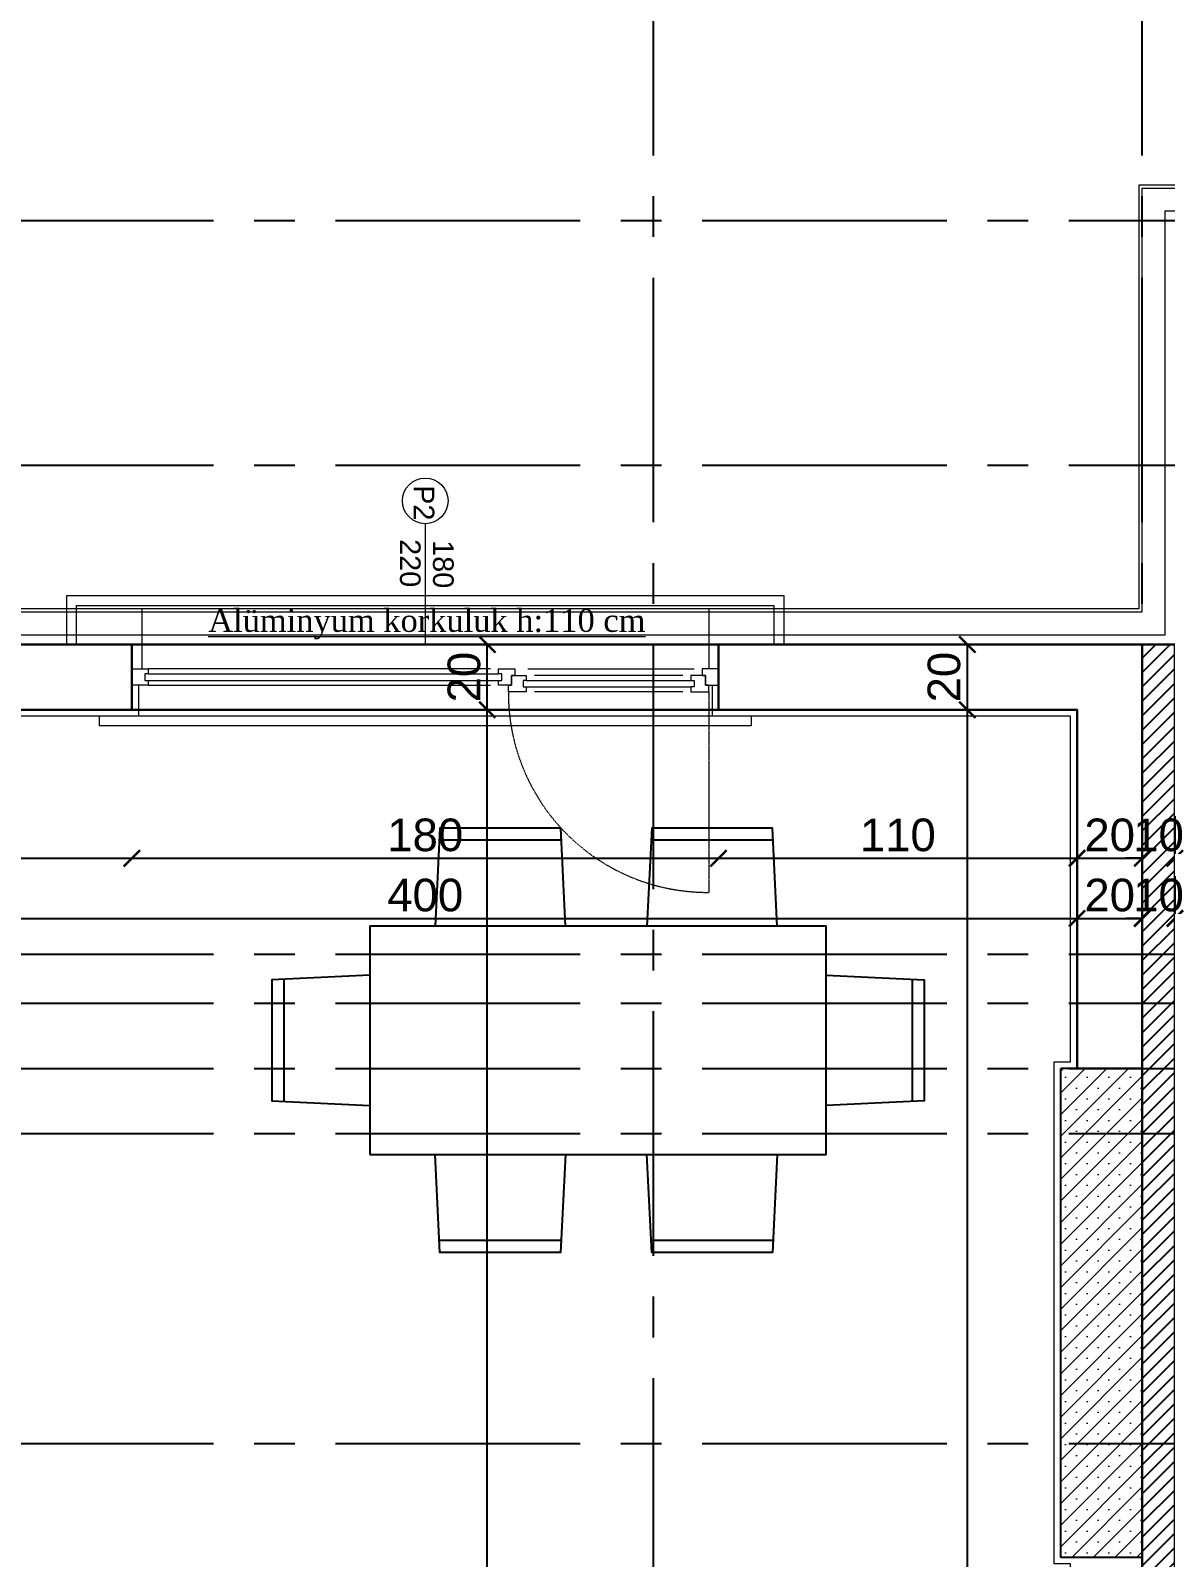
# Model space of a CAD drawing. Header units: millimetres. Extents: x 2778 to 13672, y 1832 to 5175.
# Drawn here: x 11575.1 to 11923.3, y 4410.2 to 4878.5 of the extents above; entities that cross this region are included whole.
import ezdxf

# ---------------------------------------------------------------- set-up
doc = ezdxf.new("R2010")
doc.units = ezdxf.units.MM
for name, pattern in [('CENTER2', [112.5, 75, -12.5, 12.5, -12.5]), ('DASHDOT2', [12.7, 6.35, -3.175, 0, -3.175]), ('DOTX2', [0.5, 0, -0.5])]:
    doc.linetypes.add(name, pattern=pattern)
for name, color, linetype in [('0-HSL-HTC', 7, 'Continuous'), ('697D_L00F00_21.65 KOTU_1+1 B$0$4+1$0$7-DCR-FRN', 8, 'Continuous'), ('697D_L00F00_21.65 KOTU_1+1 B$0$4+1$0$A-FURN', 8, 'Continuous'), ('Panel', 7, 'Continuous')]:
    doc.layers.add(name, color=color, linetype=linetype)
for name, color, linetype, lineweight in [('aks', 251, 'DASHDOT2', 35), ('duvar', 232, 'Continuous', 30), ('görünüş', 201, 'Continuous', 18), ('ince', 37, 'Continuous', 0), ('iz', 1, 'DOTX2', 20), ('pencere', 4, 'Continuous', 18), ('sıva dış', 30, 'Continuous', 9), ('sıva iç', 21, 'Continuous', 0), ('yalıtım', 107, 'Continuous', 0), ('yazı', 11, 'Continuous', 20), ('ÖLÇÜ İÇ', 7, 'Continuous', 9)]:
    doc.layers.add(name, color=color, linetype=linetype, lineweight=lineweight)
doc.styles.get("Standard").update_dxf_attribs({"font": 'arial.ttf'})
doc.styles.add('Times roman', font='times.ttf')
doc.dimstyles.new('zulay iç ölçü', dxfattribs={"dimtxt": 10, "dimasz": 5, "dimexe": 0.18, "dimexo": 0, "dimgap": 2, "dimtad": 3, "dimdec": 0, "dimzin": 0, "dimdsep": 46, "dimtxsty": 'Standard', "dimblk": 'ARCHTICK', "dimcen": 0.09, "dimse1": 1, "dimse2": 1, "dimadec": 0, "dimazin": 0, "dimtfac": 1, "dimtdec": 0, "dimtix": 1, "dimtofl": 0, "dimtmove": 0, "dimatfit": 3, "dimldrblk": 'ARCHTICK', "dimfxl": 1, "dimtolj": 1, "dimtzin": 0, "dimarcsym": 0})

# ---------------------------------------------------------------- blocks, each defined once
blk = doc.blocks.new('IDE242Entity455')
at = {"layer": 'Panel', "linetype": 'Continuous', "lineweight": 5}
h = blk.add_hatch(dxfattribs=at)
h.set_pattern_fill('SACNCR', color=163, scale=50, style=0)
h.set_pattern_definition([(45, (0, 0), (-3.314563, 3.314563), []), (45, (3.3146, 0), (-3.314563, 3.314563), [0, -4.6875])])
h.paths.add_polyline_path([(3235, 1920), (3235, 2070), (3260, 2070), (3260, 1920)])
blk = doc.blocks.new('IDE242Entity456')
at = {"layer": 'Panel', "color": 164, "linetype": 'Continuous', "lineweight": -3}
blk.add_lwpolyline([(3260, 1920), (3235, 1920)], dxfattribs=at)
blk = doc.blocks.new('IDE242Entity457')
at = {"layer": 'Panel', "color": 164, "linetype": 'Continuous', "lineweight": -3}
blk.add_lwpolyline([(3260, 1920), (3260, 2070)], dxfattribs=at)
blk = doc.blocks.new('IDE242Entity458')
at = {"layer": 'Panel', "color": 164, "linetype": 'Continuous', "lineweight": -3}
blk.add_lwpolyline([(3260, 2070), (3235, 2070)], dxfattribs=at)
blk = doc.blocks.new('IDE242Entity459')
at = {"layer": 'Panel', "color": 164, "linetype": 'Continuous', "lineweight": -3}
blk.add_lwpolyline([(3235, 1920), (3235, 2070)], dxfattribs=at)
blk = doc.blocks.new('*U37')
at = {"layer": '697D_L00F00_21.65 KOTU_1+1 B$0$4+1$0$7-DCR-FRN', "linetype": 'Continuous'}
for p, q in [((-0.8147, 0.614), (-1.1853, 0.614)), ((-0.1647, 0.614), (-0.5353, 0.614)), ((-0.8147, -0.614), (-1.1853, -0.614)), ((-0.1647, -0.614), (-0.5353, -0.614))]:
    blk.add_line(p, q, dxfattribs=at)
for points in [[(-0.8, 0.35), (-0.8147, 0.6507), (-1.1853, 0.6507), (-1.2, 0.35)], [(-0.15, 0.35), (-0.1647, 0.6507), (-0.5353, 0.6507), (-0.55, 0.35)], [(-0.8, -0.35), (-0.8147, -0.6507), (-1.1853, -0.6507), (-1.2, -0.35)], [(-0.15, -0.35), (-0.1647, -0.6507), (-0.5353, -0.6507), (-0.55, -0.35)]]:
    blk.add_lwpolyline(points, dxfattribs=at)
blk.add_lwpolyline([(-1.4, -0.35), (0, -0.35), (0, 0.35), (-1.4, 0.35)], close=True, dxfattribs=at)
at = {"layer": '697D_L00F00_21.65 KOTU_1+1 B$0$4+1$0$A-FURN', "linetype": 'Continuous'}
for p, q in [((-1.664, 0.1853), (-1.664, -0.1853)), ((0.264, 0.1853), (0.264, -0.1853))]:
    blk.add_line(p, q, dxfattribs=at)
for points in [[(-1.4, 0.2), (-1.7007, 0.1853), (-1.7007, -0.1853), (-1.4, -0.2)], [(0, 0.2), (0.3007, 0.1853), (0.3007, -0.1853), (0, -0.2)]]:
    blk.add_lwpolyline(points, dxfattribs=at)
blk = doc.blocks.new('WWE')
at = {"layer": 'duvar'}
for p, q in [((1010460.07, -375776.08), (1010460.07, -375756.08)), ((1010640.07, -375776.08), (1010640.07, -375756.08))]:
    blk.add_line(p, q, dxfattribs=at)
at = {"layer": 'görünüş'}
for p, q in [((1010450.07, -375754.08), (1010450.07, -375751.08)), ((1010450.07, -375751.08), (1010650.07, -375751.08)), ((1010650.07, -375754.08), (1010650.07, -375751.08))]:
    blk.add_line(p, q, dxfattribs=at)
at = {"layer": 'ince'}
for p, q in [((1010519.07, -375763.08), (1010468.57, -375763.08)), ((1010471.07, -375761.58), (1010516.57, -375761.58)), ((1010635.07, -375763.58), (1010530.07, -375763.58)), ((1010518.57, -375768.58), (1010467.57, -375768.58)), ((1010519.07, -375765.08), (1010468.57, -375765.08)), ((1010471.07, -375766.58), (1010516.57, -375766.58)), ((1010635.07, -375765.08), (1010527.57, -375765.08)), ((1010635.07, -375767.08), (1010527.57, -375767.08)), ((1010530.07, -375768.58), (1010635.07, -375768.58))]:
    blk.add_line(p, q, dxfattribs=at)
at = {"layer": 'iz', "ltscale": 0.1}
for p, q in [((1010463.09, -375761.55), (1010463.09, -375700.05)), ((1010640.07, -375756.08), (1010460.07, -375756.08)), ((1010460.07, -375776.08), (1010640.07, -375776.08))]:
    blk.add_line(p, q, dxfattribs=at)
blk.add_arc((1010463.44, -375761.18), 61.13, 359.6315, 90.3229, dxfattribs=at)
at = {"layer": 'pencere'}
for p, q in [((1010464.07, -375763.58), (1010460.07, -375763.58)), ((1010468.57, -375761.58), (1010463.07, -375761.58)), ((1010463.07, -375761.58), (1010463.07, -375763.58)), ((1010463.07, -375763.58), (1010464.07, -375763.58)), ((1010464.07, -375766.58), (1010464.07, -375763.58)), ((1010464.07, -375763.58), (1010464.07, -375766.58)), ((1010467.57, -375765.08), (1010467.57, -375763.08)), ((1010467.57, -375763.08), (1010468.57, -375763.08)), ((1010468.57, -375763.08), (1010468.57, -375761.58)), ((1010519.07, -375763.08), (1010519.07, -375761.58)), ((1010519.07, -375761.58), (1010524.57, -375761.58)), ((1010520.07, -375763.08), (1010519.07, -375763.08)), ((1010520.07, -375765.08), (1010520.07, -375763.08)), ((1010523.57, -375766.58), (1010523.57, -375763.58)), ((1010523.57, -375763.58), (1010527.57, -375763.58)), ((1010524.57, -375763.58), (1010523.57, -375763.58)), ((1010523.57, -375763.58), (1010523.57, -375766.58)), ((1010524.57, -375761.58), (1010524.57, -375763.58)), ((1010527.57, -375763.58), (1010527.57, -375765.08)), ((1010635.07, -375765.08), (1010635.07, -375763.58)), ((1010635.07, -375763.58), (1010635.07, -375763.58)), ((1010635.07, -375763.58), (1010640.07, -375763.58)), ((1010460.07, -375768.58), (1010465.07, -375768.58)), ((1010465.07, -375766.58), (1010464.07, -375766.58)), ((1010464.07, -375766.58), (1010468.57, -375766.58)), ((1010465.07, -375768.58), (1010465.07, -375766.58)), ((1010468.57, -375765.08), (1010467.57, -375765.08)), ((1010468.57, -375766.58), (1010468.57, -375765.08)), ((1010519.07, -375766.58), (1010519.07, -375765.08)), ((1010519.07, -375765.08), (1010520.07, -375765.08)), ((1010523.57, -375766.58), (1010519.07, -375766.58)), ((1010522.57, -375768.58), (1010522.57, -375766.58)), ((1010522.57, -375766.58), (1010523.57, -375766.58)), ((1010527.57, -375768.58), (1010522.57, -375768.58)), ((1010527.57, -375765.08), (1010526.57, -375765.08)), ((1010526.57, -375765.08), (1010526.57, -375767.08)), ((1010526.57, -375767.08), (1010527.57, -375767.08)), ((1010527.57, -375767.08), (1010527.57, -375768.58)), ((1010636.07, -375765.08), (1010635.07, -375765.08)), ((1010635.07, -375768.58), (1010635.07, -375767.08)), ((1010635.07, -375767.08), (1010636.07, -375767.08)), ((1010640.07, -375768.58), (1010635.07, -375768.58)), ((1010635.07, -375768.58), (1010635.07, -375768.58)), ((1010636.07, -375767.08), (1010636.07, -375765.08))]:
    blk.add_line(p, q, dxfattribs=at)
at = {"layer": 'sıva dış'}
for p, q in [((1010463.07, -375787.08), (1010463.07, -375768.58)), ((1010637.07, -375787.08), (1010637.07, -375768.58))]:
    blk.add_line(p, q, dxfattribs=at)
at = {"layer": 'sıva iç'}
for p, q in [((1010462.07, -375763.58), (1010462.07, -375754.08)), ((1010638.07, -375763.58), (1010638.07, -375754.08))]:
    blk.add_line(p, q, dxfattribs=at)
at = {"layer": 'sıva iç', "color": 1}
for p, q in [((1010440.07, -375791.08), (1010440.07, -375776.08)), ((1010443.07, -375788.08), (1010443.07, -375776.08)), ((1010450.07, -375776.08), (1010450.07, -375776.08)), ((1010657.07, -375776.08), (1010657.07, -375788.08)), ((1010660.07, -375776.08), (1010660.07, -375791.08)), ((1010462.68, -375791.08), (1010440.07, -375791.08)), ((1010462.68, -375788.08), (1010443.07, -375788.08)), ((1010657.07, -375788.08), (1010462.68, -375788.08)), ((1010660.07, -375791.08), (1010462.68, -375791.08))]:
    blk.add_line(p, q, dxfattribs=at)
at = {"layer": 'yazı'}
blk.add_line((1010550.07, -375813.13), (1010550.07, -375776.08), dxfattribs=at)
blk.add_circle((1010550.07, -375820.13), 7, dxfattribs=at)
at = {"layer": 'yazı', "style": 'Times roman'}
blk.add_text('%%UAlüminyum korkuluk h:110 cm', height=6.9967, rotation=180, dxfattribs=at).set_placement((1010616.65, -375779.95))
at = {"layer": 'yazı'}
for s, p in [('180', (1010547.68, -375808.07)), ('220', (1010557.83, -375808.39)), ('P2', (1010553.61, -375824.95))]:
    blk.add_text(s, height=6.328, rotation=90, dxfattribs=at).set_placement(p)
blk = doc.blocks.new('_ArchTick')
at = {"color": 0, "linetype": 'ByBlock', "const_width": 0.15}
blk.add_lwpolyline([(-0.5, -0.5), (0.5, 0.5)], dxfattribs=at)
blk = doc.blocks.new('*D3502')
at = {"layer": 'Defpoints', "color": 0, "transparency": 16777216}
for p in [(11606.17, 4670.23), (11496.17, 4624.67), (11606.17, 4624.67)]:
    blk.add_point(p, dxfattribs=at)
at = {"layer": 'ÖLÇÜ İÇ', "color": 0, "lineweight": -2, "transparency": 16777216}
blk.add_line((11496.17, 4624.67), (11606.17, 4624.67), dxfattribs=at)
at = {"layer": 'ÖLÇÜ İÇ', "color": 0, "lineweight": -2, "transparency": 16777216, "xscale": 5, "yscale": 5, "zscale": 5, "rotation": 180}
blk.add_blockref('_ArchTick', (11496.17, 4624.67), dxfattribs=at)
at = {"layer": 'ÖLÇÜ İÇ', "color": 0, "lineweight": -2, "transparency": 16777216, "xscale": 5, "yscale": 5, "zscale": 5}
blk.add_blockref('_ArchTick', (11606.17, 4624.67), dxfattribs=at)
at = {"layer": 'ÖLÇÜ İÇ', "color": 0, "transparency": 16777216, "insert": (11551.17, 4631.78), "char_height": 10, "attachment_point": 5}
blk.add_mtext('\\A1;110', dxfattribs=at)
blk = doc.blocks.new('*D3503')
at = {"layer": 'Defpoints', "color": 0, "transparency": 16777216}
for p in [(11606.17, 4670.23), (11786.17, 4670.23), (11786.17, 4624.67)]:
    blk.add_point(p, dxfattribs=at)
at = {"layer": 'ÖLÇÜ İÇ', "color": 0, "lineweight": -2, "transparency": 16777216}
blk.add_line((11606.17, 4624.67), (11786.17, 4624.67), dxfattribs=at)
at = {"layer": 'ÖLÇÜ İÇ', "color": 0, "lineweight": -2, "transparency": 16777216, "xscale": 5, "yscale": 5, "zscale": 5, "rotation": 180}
blk.add_blockref('_ArchTick', (11606.17, 4624.67), dxfattribs=at)
at = {"layer": 'ÖLÇÜ İÇ', "color": 0, "lineweight": -2, "transparency": 16777216, "xscale": 5, "yscale": 5, "zscale": 5}
blk.add_blockref('_ArchTick', (11786.17, 4624.67), dxfattribs=at)
at = {"layer": 'ÖLÇÜ İÇ', "color": 0, "transparency": 16777216, "insert": (11696.17, 4631.78), "char_height": 10, "attachment_point": 5}
blk.add_mtext('\\A1;180', dxfattribs=at)
blk = doc.blocks.new('*D3504')
at = {"layer": 'Defpoints', "color": 0, "transparency": 16777216}
for p in [(11786.17, 4670.23), (11896.17, 4624.67), (11896.17, 4624.67)]:
    blk.add_point(p, dxfattribs=at)
at = {"layer": 'ÖLÇÜ İÇ', "color": 0, "lineweight": -2, "transparency": 16777216}
blk.add_line((11786.17, 4624.67), (11896.17, 4624.67), dxfattribs=at)
at = {"layer": 'ÖLÇÜ İÇ', "color": 0, "lineweight": -2, "transparency": 16777216, "xscale": 5, "yscale": 5, "zscale": 5, "rotation": 180}
blk.add_blockref('_ArchTick', (11786.17, 4624.67), dxfattribs=at)
at = {"layer": 'ÖLÇÜ İÇ', "color": 0, "lineweight": -2, "transparency": 16777216, "xscale": 5, "yscale": 5, "zscale": 5}
blk.add_blockref('_ArchTick', (11896.17, 4624.67), dxfattribs=at)
at = {"layer": 'ÖLÇÜ İÇ', "color": 0, "transparency": 16777216, "insert": (11841.17, 4631.78), "char_height": 10, "attachment_point": 5}
blk.add_mtext('\\A1;110', dxfattribs=at)
blk = doc.blocks.new('*D3505')
at = {"layer": 'Defpoints', "color": 0, "transparency": 16777216}
for p in [(11896.17, 4624.67), (11916.17, 4625.23), (11916.17, 4624.67)]:
    blk.add_point(p, dxfattribs=at)
at = {"layer": 'ÖLÇÜ İÇ', "color": 0, "lineweight": -2, "transparency": 16777216}
blk.add_line((11896.17, 4624.67), (11916.17, 4624.67), dxfattribs=at)
at = {"layer": 'ÖLÇÜ İÇ', "color": 0, "lineweight": -2, "transparency": 16777216, "xscale": 5, "yscale": 5, "zscale": 5, "rotation": 180}
blk.add_blockref('_ArchTick', (11896.17, 4624.67), dxfattribs=at)
at = {"layer": 'ÖLÇÜ İÇ', "color": 0, "lineweight": -2, "transparency": 16777216, "xscale": 5, "yscale": 5, "zscale": 5}
blk.add_blockref('_ArchTick', (11916.17, 4624.67), dxfattribs=at)
at = {"layer": 'ÖLÇÜ İÇ', "color": 0, "transparency": 16777216, "insert": (11906.17, 4631.78), "char_height": 10, "attachment_point": 5}
blk.add_mtext('\\A1;20', dxfattribs=at)
blk = doc.blocks.new('*D3506')
at = {"layer": 'Defpoints', "color": 0, "transparency": 16777216}
for p in [(11916.17, 4625.23), (11926.17, 4624.67), (11926.17, 4624.67)]:
    blk.add_point(p, dxfattribs=at)
at = {"layer": 'ÖLÇÜ İÇ', "color": 0, "lineweight": -2, "transparency": 16777216}
for p, q in [((11916.17, 4624.67), (11911.17, 4624.67)), ((11926.17, 4624.67), (11931.17, 4624.67))]:
    blk.add_line(p, q, dxfattribs=at)
at = {"layer": 'ÖLÇÜ İÇ', "color": 0, "lineweight": -2, "transparency": 16777216, "xscale": 5, "yscale": 5, "zscale": 5}
blk.add_blockref('_ArchTick', (11916.17, 4624.67), dxfattribs=at)
at = {"layer": 'ÖLÇÜ İÇ', "color": 0, "lineweight": -2, "transparency": 16777216, "xscale": 5, "yscale": 5, "zscale": 5, "rotation": 180}
blk.add_blockref('_ArchTick', (11926.17, 4624.67), dxfattribs=at)
at = {"layer": 'ÖLÇÜ İÇ', "color": 0, "transparency": 16777216, "insert": (11921.17, 4631.78), "char_height": 10, "attachment_point": 5}
blk.add_mtext('\\A1;10', dxfattribs=at)
blk = doc.blocks.new('*D3516')
at = {"layer": 'Defpoints', "color": 0, "transparency": 16777216}
for p in [(11496.17, 4608.65), (11896.17, 4606.22), (11896.17, 4606.22)]:
    blk.add_point(p, dxfattribs=at)
at = {"layer": 'ÖLÇÜ İÇ', "color": 0, "lineweight": -2, "transparency": 16777216}
blk.add_line((11496.17, 4606.22), (11896.17, 4606.22), dxfattribs=at)
at = {"layer": 'ÖLÇÜ İÇ', "color": 0, "lineweight": -2, "transparency": 16777216, "xscale": 5, "yscale": 5, "zscale": 5, "rotation": 180}
blk.add_blockref('_ArchTick', (11496.17, 4606.22), dxfattribs=at)
at = {"layer": 'ÖLÇÜ İÇ', "color": 0, "lineweight": -2, "transparency": 16777216, "xscale": 5, "yscale": 5, "zscale": 5}
blk.add_blockref('_ArchTick', (11896.17, 4606.22), dxfattribs=at)
at = {"layer": 'ÖLÇÜ İÇ', "color": 0, "transparency": 16777216, "insert": (11696.17, 4613.33), "char_height": 10, "attachment_point": 5}
blk.add_mtext('\\A1;400', dxfattribs=at)
blk = doc.blocks.new('*D3517')
at = {"layer": 'Defpoints', "color": 0, "transparency": 16777216}
for p in [(11896.17, 4606.22), (11916.17, 4606.22), (11916.17, 4606.22)]:
    blk.add_point(p, dxfattribs=at)
at = {"layer": 'ÖLÇÜ İÇ', "color": 0, "lineweight": -2, "transparency": 16777216}
blk.add_line((11896.17, 4606.22), (11916.17, 4606.22), dxfattribs=at)
at = {"layer": 'ÖLÇÜ İÇ', "color": 0, "lineweight": -2, "transparency": 16777216, "xscale": 5, "yscale": 5, "zscale": 5, "rotation": 180}
blk.add_blockref('_ArchTick', (11896.17, 4606.22), dxfattribs=at)
at = {"layer": 'ÖLÇÜ İÇ', "color": 0, "lineweight": -2, "transparency": 16777216, "xscale": 5, "yscale": 5, "zscale": 5}
blk.add_blockref('_ArchTick', (11916.17, 4606.22), dxfattribs=at)
at = {"layer": 'ÖLÇÜ İÇ', "color": 0, "transparency": 16777216, "insert": (11906.17, 4613.33), "char_height": 10, "attachment_point": 5}
blk.add_mtext('\\A1;20', dxfattribs=at)
blk = doc.blocks.new('*D3518')
at = {"layer": 'Defpoints', "color": 0, "transparency": 16777216}
for p in [(11916.17, 4606.22), (11926.17, 4606.22), (11926.17, 4606.22)]:
    blk.add_point(p, dxfattribs=at)
at = {"layer": 'ÖLÇÜ İÇ', "color": 0, "lineweight": -2, "transparency": 16777216}
for p, q in [((11916.17, 4606.22), (11911.17, 4606.22)), ((11926.17, 4606.22), (11931.17, 4606.22))]:
    blk.add_line(p, q, dxfattribs=at)
at = {"layer": 'ÖLÇÜ İÇ', "color": 0, "lineweight": -2, "transparency": 16777216, "xscale": 5, "yscale": 5, "zscale": 5}
blk.add_blockref('_ArchTick', (11916.17, 4606.22), dxfattribs=at)
at = {"layer": 'ÖLÇÜ İÇ', "color": 0, "lineweight": -2, "transparency": 16777216, "xscale": 5, "yscale": 5, "zscale": 5, "rotation": 180}
blk.add_blockref('_ArchTick', (11926.17, 4606.22), dxfattribs=at)
at = {"layer": 'ÖLÇÜ İÇ', "color": 0, "transparency": 16777216, "insert": (11921.17, 4613.33), "char_height": 10, "attachment_point": 5}
blk.add_mtext('\\A1;10', dxfattribs=at)
blk = doc.blocks.new('*D3469')
at = {"layer": 'Defpoints', "color": 0, "transparency": 16777216}
for p in [(11862.49, 4690.23), (11862.49, 4670.23), (11862.49, 4670.23)]:
    blk.add_point(p, dxfattribs=at)
at = {"layer": 'ÖLÇÜ İÇ', "color": 0, "lineweight": -2, "transparency": 16777216}
blk.add_line((11862.49, 4690.23), (11862.49, 4670.23), dxfattribs=at)
at = {"layer": 'ÖLÇÜ İÇ', "color": 0, "lineweight": -2, "transparency": 16777216, "xscale": 5, "yscale": 5, "zscale": 5}
for p, rotation in [((11862.49, 4690.23), 90), ((11862.49, 4670.23), 270)]:
    blk.add_blockref('_ArchTick', p, dxfattribs=dict(at, rotation=rotation))
at = {"layer": 'ÖLÇÜ İÇ', "color": 0, "transparency": 16777216, "insert": (11855.38, 4680.23), "char_height": 10, "attachment_point": 5, "rotation": 90}
blk.add_mtext('\\A1;20', dxfattribs=at)
blk = doc.blocks.new('*D3470')
at = {"layer": 'Defpoints', "color": 0, "transparency": 16777216}
for p in [(11862.49, 4670.23), (11862.49, 3965.23), (11862.49, 3965.23)]:
    blk.add_point(p, dxfattribs=at)
at = {"layer": 'ÖLÇÜ İÇ', "color": 0, "lineweight": -2, "transparency": 16777216}
blk.add_line((11862.49, 4670.23), (11862.49, 3965.23), dxfattribs=at)
at = {"layer": 'ÖLÇÜ İÇ', "color": 0, "lineweight": -2, "transparency": 16777216, "xscale": 5, "yscale": 5, "zscale": 5}
for p, rotation in [((11862.49, 4670.23), 90), ((11862.49, 3965.23), 270)]:
    blk.add_blockref('_ArchTick', p, dxfattribs=dict(at, rotation=rotation))
at = {"layer": 'ÖLÇÜ İÇ', "color": 0, "transparency": 16777216, "insert": (11855.38, 4317.73), "char_height": 10, "attachment_point": 5, "rotation": 90}
blk.add_mtext('\\A1;705', dxfattribs=at)
blk = doc.blocks.new('*D3479')
at = {"layer": 'Defpoints', "color": 0, "transparency": 16777216}
for p in [(11715.21, 4670.23), (11715.21, 4670.23), (11715.21, 3965.23)]:
    blk.add_point(p, dxfattribs=at)
at = {"layer": 'ÖLÇÜ İÇ', "color": 0, "lineweight": -2, "transparency": 16777216}
blk.add_line((11715.21, 3965.23), (11715.21, 4670.23), dxfattribs=at)
at = {"layer": 'ÖLÇÜ İÇ', "color": 0, "lineweight": -2, "transparency": 16777216, "xscale": 5, "yscale": 5, "zscale": 5}
for p, rotation in [((11715.21, 4670.23), 90), ((11715.21, 3965.23), 270)]:
    blk.add_blockref('_ArchTick', p, dxfattribs=dict(at, rotation=rotation))
at = {"layer": 'ÖLÇÜ İÇ', "color": 0, "transparency": 16777216, "insert": (11708.1, 4317.73), "char_height": 10, "attachment_point": 5, "rotation": 90}
blk.add_mtext('\\A1;705', dxfattribs=at)
blk = doc.blocks.new('*D3480')
at = {"layer": 'Defpoints', "color": 0, "transparency": 16777216}
for p in [(11715.21, 4690.23), (11715.21, 4690.23), (11715.21, 4670.23)]:
    blk.add_point(p, dxfattribs=at)
at = {"layer": 'ÖLÇÜ İÇ', "color": 0, "lineweight": -2, "transparency": 16777216}
blk.add_line((11715.21, 4670.23), (11715.21, 4690.23), dxfattribs=at)
at = {"layer": 'ÖLÇÜ İÇ', "color": 0, "lineweight": -2, "transparency": 16777216, "xscale": 5, "yscale": 5, "zscale": 5}
for p, rotation in [((11715.21, 4690.23), 90), ((11715.21, 4670.23), 270)]:
    blk.add_blockref('_ArchTick', p, dxfattribs=dict(at, rotation=rotation))
at = {"layer": 'ÖLÇÜ İÇ', "color": 0, "transparency": 16777216, "insert": (11708.1, 4680.23), "char_height": 10, "attachment_point": 5, "rotation": 90}
blk.add_mtext('\\A1;20', dxfattribs=at)

msp = doc.modelspace()

# ---------------------------------------------------------------- hatches: boundary and pattern name
at = {"layer": '0-HSL-HTC'}
h = msp.add_hatch(dxfattribs=at)
h.set_pattern_fill('ANSI31', color=2, scale=25)
h.set_pattern_definition([(45, (-1051519.919, 409725.164), (-2.209708691, 2.209708691), [])])
h.paths.add_polyline_path([(11916.17, 4690.23), (11926.17, 4690.23), (11926.17, 2620.23), (11916.17, 2620.23)])

# ---------------------------------------------------------------- linework, layer by layer
at = {"layer": 'aks', "color": 251, "linetype": 'CENTER2', "lineweight": -3}
for points in [[(11766.17, 2140.23), (11766.17, 5100.23)], [(11916.17, 2140.23), (11916.17, 5100.23)], [(8406.17, 4820.23), (13636.17, 4820.23)], [(8406.17, 4745.23), (13636.17, 4745.23)], [(8406.17, 4690.23), (13636.17, 4690.23)], [(8406.17, 4595.23), (13636.17, 4595.23)], [(8406.17, 4580.23), (13636.17, 4580.23)], [(8406.17, 4560.23), (13636.17, 4560.23)], [(8406.17, 4540.23), (13636.17, 4540.23)], [(8406.17, 4445.23), (13636.17, 4445.23)]]:
    msp.add_lwpolyline(points, dxfattribs=at)
at = {"layer": 'duvar', "lineweight": 30}
for points in [[(11916.17, 4560.23), (11916.17, 4690.23), (11476.17, 4690.23), (11476.17, 4560.23)], [(11896.17, 4560.23), (11896.17, 4670.23), (11496.17, 4670.23), (11496.17, 4560.23)]]:
    msp.add_lwpolyline(points, dxfattribs=at)
at = {"layer": 'sıva dış'}
for p, q in [((11923.17, 4693.23), (11923.17, 4823.23)), ((11923.17, 4823.23), (12409.17, 4823.23)), ((11473.17, 4693.23), (11923.17, 4693.23))]:
    msp.add_line(p, q, dxfattribs=at)
at = {"layer": 'sıva iç'}
msp.add_lwpolyline([(11498.17, 3967.23), (11889.17, 3967.23), (11889.17, 4107.23), (11894.17, 4107.23), (11894.17, 4408.23), (11889.17, 4408.23), (11889.17, 4562.23), (11894.17, 4562.23), (11894.17, 4668.23), (11498.17, 4668.23)], close=True, dxfattribs=at)
at = {"layer": 'yalıtım'}
for p, q in [((11915.17, 4701.23), (11915.17, 4831.23)), ((11915.17, 4831.23), (12417.17, 4831.23)), ((11916.17, 4700.23), (11916.17, 4830.23)), ((11916.17, 4830.23), (12416.17, 4830.23)), ((11465.17, 4701.23), (11915.17, 4701.23)), ((11466.17, 4700.23), (11916.17, 4700.23))]:
    msp.add_line(p, q, dxfattribs=at)
at = {"layer": 'ÖLÇÜ İÇ', "color": 3, "lineweight": 30}
msp.add_lwpolyline([(11916.17, 4690.23), (11926.17, 4690.23), (11926.17, 2620.23), (11916.17, 2620.23)], close=True, dxfattribs=at)

# ---------------------------------------------------------------- block references
at = {"layer": '697D_L00F00_21.65 KOTU_1+1 B$0$4+1$0$7-DCR-FRN', "extrusion": (8.52209e-14, 1.68252e-13, -1), "xscale": -100.0000000000112, "yscale": 100.0000000000112, "zscale": -100.0000000000112, "rotation": 0.003210218837876866}
msp.add_blockref('*U37', (-11819.19, 4568.84, 0), dxfattribs=at)
at = {"layer": 'Panel'}
for name in ['IDE242Entity455', 'IDE242Entity458', 'IDE242Entity459', 'IDE242Entity457', 'IDE242Entity456']:
    msp.add_blockref(name, (8656.17, 2490.23), dxfattribs=at)
at = {"layer": 'sıva iç', "rotation": 180}
msp.add_blockref('WWE', (1022246.24, -371085.84), dxfattribs=at)

# ---------------------------------------------------------------- dimensions: what is measured, and where the dimension line sits
at = {"layer": 'ÖLÇÜ İÇ'}
for base, p1, p2, picture, middle in [((11715.21, 4690.23), (11715.21, 4670.23), (11715.21, 4690.23), '*D3480', (11708.1, 4680.23)), ((11715.21, 4670.23), (11715.21, 3965.23), (11715.21, 4670.23), '*D3479', (11708.1, 4317.73)), ((11862.49, 3965.23), (11862.49, 4670.23), (11862.49, 3965.23), '*D3470', (11855.38, 4317.73))]:
    dim = msp.add_linear_dim(base=base, p1=p1, p2=p2, angle=90, dimstyle='zulay iç ölçü', override={"dimtmove": 1}, dxfattribs=at)
    dim.commit()
    dim.dimension.update_dxf_attribs({"geometry": picture, "text_midpoint": middle})
dim = msp.add_linear_dim(base=(11862.49, 4670.23), p1=(11862.49, 4690.23), p2=(11862.49, 4670.23), angle=90, dimstyle='zulay iç ölçü', dxfattribs=at)
dim.commit()
dim.dimension.update_dxf_attribs({"geometry": '*D3469', "text_midpoint": (11855.38, 4680.23)})
for base, p1, p2, picture, middle in [((11606.17, 4624.67), (11496.17, 4624.67), (11606.17, 4670.23), '*D3502', (11551.17, 4631.78)), ((11786.17, 4624.67), (11606.17, 4670.23), (11786.17, 4670.23), '*D3503', (11696.17, 4631.78)), ((11896.17, 4624.67), (11786.17, 4670.23), (11896.17, 4624.67), '*D3504', (11841.17, 4631.78)), ((11916.17, 4624.67), (11896.17, 4624.67), (11916.17, 4625.23), '*D3505', (11906.17, 4631.78)), ((11926.17, 4624.67), (11916.17, 4625.23), (11926.17, 4624.67), '*D3506', (11921.17, 4631.78)), ((11896.17, 4606.22), (11496.17, 4608.65), (11896.17, 4606.22), '*D3516', (11696.17, 4613.33)), ((11916.17, 4606.22), (11896.17, 4606.22), (11916.17, 4606.22), '*D3517', (11906.17, 4613.33)), ((11926.17, 4606.22), (11916.17, 4606.22), (11926.17, 4606.22), '*D3518', (11921.17, 4613.33))]:
    dim = msp.add_linear_dim(base=base, p1=p1, p2=p2, dimstyle='zulay iç ölçü', override={"dimtmove": 1}, dxfattribs=at)
    dim.commit()
    dim.dimension.update_dxf_attribs({"geometry": picture, "text_midpoint": middle})

doc.saveas('drawing.dxf')
